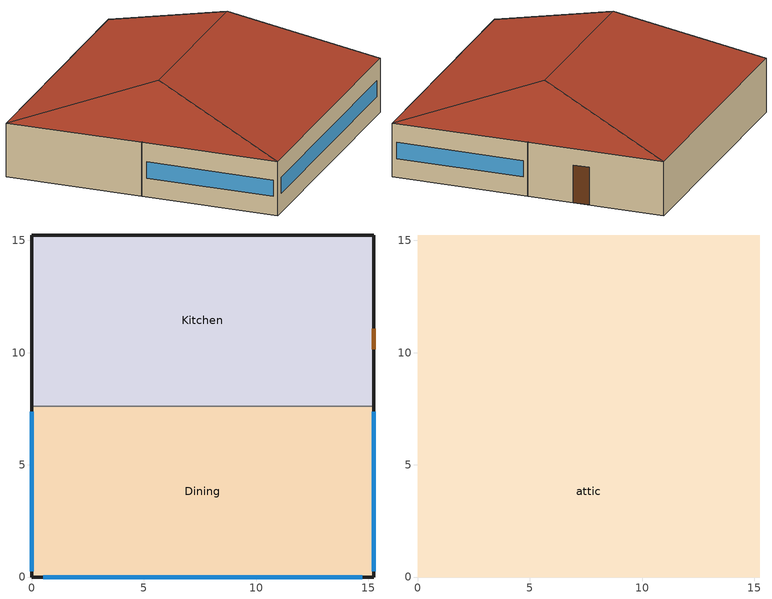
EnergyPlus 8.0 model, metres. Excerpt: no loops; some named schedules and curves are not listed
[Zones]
Dining
 floor ground (ext_slab_6in): 15.24,7.62 15.24,0 0,0 0,7.62 z0
 wall outside (nonres_ext_wall): 0,7.62 0,0 15.24,0 15.24,7.62 z0:3.05
 wall to Kitchen (int_wall): 15.24,7.62 0,7.62 z0:3.05
 window (Window_U_0.38_SHGC_0.30): 15.24,0.25 15.24,7.37 / 0,7.37 0,0.25 z1.07:1.98
 window (Window_U_0.40_SHGC_0.38): 0.51,0 14.73,0 z1.07:1.98
Kitchen
 floor ground (ext_slab_6in): 15.24,15.24 15.24,7.62 0,7.62 0,15.24 z0
 wall outside (nonres_ext_wall): 15.24,7.62 15.24,15.24 0,15.24 0,7.62 z0:3.05
 door (Swinging Door_con): 15.24,10.15 15.24,11.06 z0:2.13
attic
 floor to Dining (nonres_roof_floor): 0,0 0,7.62 15.24,7.62 15.24,0 z3.05
 floor to Kitchen (nonres_roof_floor): 15.24,15.24 15.24,7.62 0,7.62 0,15.24 z3.05
 roof outside (AtticRoofDeck): 0,15.24,3.05 0,0,3.05 2.54,7.62,5.59; 15.24,0,3.05 15.24,15.24,3.05 12.7,7.62,5.59; 15.24,15.24,3.05 0,15.24,3.05 2.54,7.62,5.59 12.7,7.62,5.59; 0,0,3.05 15.24,0,3.05 12.7,7.62,5.59 2.54,7.62,5.59
[Building]
Quick Service Restaurant: North Axis {deg}=0; Terrain=City; Loads Convergence Tolerance Value=0.04; Temperature Convergence Tolerance Value {deltaC}=0.2; Solar Distribution=FullInteriorAndExterior; Maximum Number of Warmup Days=25; Minimum Number of Warmup Days=6
[Site:Location]
Site:Location=Denver-Aurora-Buckley.AFB_CO_USA WMO=724695; Latitude {N+ S-}=39.72; Longitude {W- E+}=-104.75; Time Zone Relative to GMT {GMT+/-}=-7; Elevation {m}=1726
[SizingPeriod:DesignDay] Day of Month=21; Dry-Bulb Temperature Range Modifier Type=DefaultMultipliers; Humidity Condition Type=Wetbulb; Barometric Pressure {Pa}=82237; Rain {Yes/No}=No; Snow on ground {Yes/No}=No; Daylight Savings Time Indicator=No
Name | Month | Day Type | Maximum Dry-Bulb Temperature {C} | Daily Dry-Bulb Temperature Range {C} | Wetbulb at Maximum Dry-Bulb {C} | Wind Speed {m/s} design conditions vs. traditional 6.71 m/s (15 mph) | Wind Direction {Degrees; N=0, S=180} | Solar Model Indicator | Clearness {0.0 to 1.1} | Wind Speed {m/s} design conditions vs. traditional 3.35 m/s (7mph) | ASHRAE Clear Sky Optical Depth for Beam Irradiance (taub) | ASHRAE Clear Sky Optical Depth for Diffuse Irradiance (taud)
Denver-Aurora-Buckley.AFB_CO_USA Ann Htg 99.6% Condns DB | 12 | WinterDesignDay | -17.9 | 0 | -17.9 | 2.5 | 180 | ASHRAEClearSky | 0
Denver-Aurora-Buckley.AFB_CO_USA Ann Clg .4% Condns DB=>MWB | 7 | SummerDesignDay | 33.9 | 14.8 | 15 |  | 30 | ASHRAETau |  | 3.6 | 0.423 | 2.02
[Site:GroundTemperature:BuildingSurface]
20.15, 20.08, 20.13, 20.15, 20.29, 22.68, 23.13, 23.25, 23.29, 20.94, 20.5, 20.28
[Site:WaterMainsTemperature]
Calculation Method=CORRELATION; Annual Average Outdoor Air Temperature {C}=9.95; Maximum Difference In Monthly Average Outdoor Air Temperatures {deltaC}=23.7
[Material:NoMass]
Opaque Door panel_con: MediumRough, 0.475964, 0.9, 0.7, 0.7
Nonres_Roof_Insulation: MediumSmooth, 8.09878, 0.9, 0.7, 0.7
Nonres_Exterior_Wall_Insulation: MediumSmooth, 3.06958, 0.9, 0.7, 0.7
[Construction]
Swinging Door_con: Opaque Door panel_con
InteriorFurnishings: Std Wood 6inch
AtticRoofDeck: F12 Asphalt shingles, G02 16mm plywood
int_wall: G01 13mm gypsum board, G01 13mm gypsum board
ext_slab_6in: 150mm Normalweight concrete floor
nonres_roof_floor: G01 16mm gypsum board, Nonres_Roof_Insulation
nonres_ext_wall: F07 25mm stucco, G01 16mm gypsum board, Nonres_Exterior_Wall_Insulation, G01 16mm gypsum board
Window_U_0.38_SHGC_0.30: REF B CLEAR HI 6MM, ARGON 13MM, CLEAR 6MM
[CONSTRUCTION]
Window_U_0.40_SHGC_0.38, Glass_8652_LayerAvg, Gap_1_W_0_0127, Glass_102_LayerAvg
[Material]
Name | Roughness | Thickness {m} | Conductivity {W/m-K} | Density {kg/m3} | Specific Heat {J/kg-K} | Thermal Absorptance | Solar Absorptance | Visible Absorptance | Absorptance:Thermal | Absorptance:Solar | Absorptance:Visible
Std Wood 6inch | MediumSmooth | 0.15 | 0.12 | 540 | 1210 | 0.9 | 0.7 | 0.7
F07 25mm stucco | Smooth | 0.0254 | 0.72 | 1856 | 840 | 0.9 | 0.7 | 0.7
F12 Asphalt shingles | VeryRough | 0.0032 | 0.04 | 1120 | 1260 |  |  |  | 0.9 | 0.7
G01 13mm gypsum board | Smooth | 0.0127 | 0.16 | 800 | 1090 |  |  |  | 0.9 | 0.7 | 0.5
G01 16mm gypsum board | MediumSmooth | 0.0159 | 0.16 | 800 | 1090
G02 16mm plywood | Smooth | 0.0159 | 0.12 | 544 | 1210
150mm Normalweight concrete floor | MediumRough | 0.1524 | 2.31 | 2322 | 832
[WindowMaterial:Glazing] Optical Data Type=SpectralAverage
Name | Thickness {m} | Solar Transmittance at Normal Incidence | Front Side Solar Reflectance at Normal Incidence | Back Side Solar Reflectance at Normal Incidence | Visible Transmittance at Normal Incidence | Front Side Visible Reflectance at Normal Incidence | Back Side Visible Reflectance at Normal Incidence | Infrared Transmittance at Normal Incidence | Front Side Infrared Hemispherical Emissivity | Back Side Infrared Hemispherical Emissivity | Conductivity {W/m-K} | Layer name : CLEAR_3.DAT | Thickness | Solar Transmittance | Solar Front Reflectance | Solar Back Reflectance | Visible Transmittance | Visible Front Reflectance | Visible Back reflectance | IR Transmittance | Front Emissivity | Back Emissivity | Conductivity | Layer name : Low-E 50 CSR.MWF (Window_U_0.41_SHGC_0.38)
REF B CLEAR HI 6MM | 0.006 | 0.24 | 0.16 | 0.32 | 0.3 | 0.16 | 0.29 | 0 | 0.84 | 0.6 | 0.9
CLEAR 6MM | 0.006 | 0.775 | 0.071 | 0.071 | 0.881 | 0.08 | 0.08 | 0 | 0.84 | 0.84 | 0.9
 |  |  |  |  |  |  |  |  |  |  |  | Glass_102_LayerAvg | 0.003048 | 0.833848 | 0.0747638 | 0.0748545 | 0.89926 | 0.082563 | 0.082564 | 0 | 0.84 | 0.84 | 1
 |  |  |  |  |  |  |  |  |  |  |  |  | 0.003059 | 0.343691 | 0.298987 | 0.462105 | 0.487937 | 0.209449 | 0.306829 | 0 | 0.84 | 0.39 | 0.962 | Glass_8652_LayerAvg
[WindowMaterial:Gas]
Name | Gas Type | Thickness {m} | gap name - Air | type | thickness
ARGON 13MM | Argon | 0.0127
 |  |  | Gap_1_W_0_0127 | Air | 0.0127
[Zone] Type=1; Multiplier=1; Floor Area {m2}=autocalculate
Name | Ceiling Height {m} | Volume {m3} | Part of Total Floor Area
Dining; Kitchen | 3.0488 | 354.1836 | Yes
attic | -9999 | 262.3406 | No
[InternalMass] Construction=InteriorFurnishings; Surface Area {m2}=232.343
Name | Zone
Dining_InternalMass_1 | Dining
Kitchen_InternalMass_1 | Kitchen
[People] Number of People Schedule=BLDG_OCC_SCH; Fraction Radiant=0.3; Sensible Heat Fraction=AUTOCALCULATE; Activity Level Schedule=ACTIVITY_SCH; Enable ASHRAE 55 Comfort Warnings=No; Mean Radiant Temperature Calculation Type=ZoneAveraged; Work Efficiency Schedule=WORK_EFF_SCH; Clothing Insulation Schedule=CLOTHING_SCH; Air Velocity Schedule=AIR_VELO_SCH; Thermal Comfort Model 1 Type=FANGER
Name | Zone or ZoneList | Number of People Calculation Method | Zone Floor Area per Person {m2/person} | Number of People
Dining | Dining | Area/Person | 1.327
Kitchen | Kitchen | People |  | 6.2733
[Lights] Design Level Calculation Method=Watts/Area; Return Air Fraction=0; Fraction Radiant=0.7; Fraction Visible=0.2; Fraction Replaceable=1; Return Air Fraction Calculated from Plenum Temperature=No
Name | Zone or ZoneList | Schedule | Watts per Zone Floor Area {W/m2} | Watts per Zone Floor Area {W/2}
Dining_Lights | Dining | BLDG_LIGHT_DINING_SCH | 6.78126
Kitchen_Lights | Kitchen | BLDG_LIGHT_KITCHEN_SCH |  | 11.4097
[ElectricEquipment] Design Level Calculation Method=EquipmentLevel
Name | Zone or ZoneList | Schedule | Design Level {W} | Fraction Latent | Fraction Radiant | Fraction Lost
Dining_MiscElec_Equip | Dining | BLDG_EQUIP_SCH | 13567.3 | 0.25 | 0.3 | 0
Kitchen_MiscElec_Equip | Kitchen | BLDG_EQUIP_SCH | 31468.7 | 0.25 | 0.3 | 0.3
Kitchen_Reach-in-Freezer | Kitchen | Always_on | 457.5 | 0 | 0.25 | 0
Kitchen_Reach-in-Refrigerator | Kitchen | Always_on | 570 | 0 | 0.25 | 0
[GasEquipment]
Kitchen_MiscGas_Equip: Zone or ZoneList=Kitchen; Schedule=FF_GAS_EQUIP_SCH; Design Level Calculation Method=EquipmentLevel; Design Level {W}=91932.6; Fraction Latent=0.1; Fraction Radiant=0.2; Fraction Lost=0.7
[Daylighting:Controls]
Dining: Total Daylighting Reference Points=2; X-Coordinate of First Reference Point {m}=2.6548; Y-Coordinate of First Reference Point {m}=2.6548; Z-Coordinate of First Reference Point {m}=0.762; X-Coordinate of Second Reference Point {m}=12.588; Y-Coordinate of Second Reference Point {m}=2.6548; Z-Coordinate of Second Reference Point {m}=0.762; Fraction of Zone Controlled by First Reference Point=0.38; Fraction of Zone Controlled by Second Reference Point=0.38; Illuminance Setpoint at First Reference Point {lux}=300; Illuminance Setpoint at Second Reference Point {lux}=300; Lighting Control Type=2; Glare Calculation Azimuth Angle of View Direction Clockwise from Zone y-Axis {deg}=180; Maximum Allowable Discomfort Glare Index=22; Minimum Input Power Fraction for Continuous Dimming Control=0.3; Minimum Light Output Fraction for Continuous Dimming Control=0.2; Number of Stepped Control Steps=3; Probability Lighting will be Reset When Needed in Manual Stepped Control=1
[ZoneInfiltration:DesignFlowRate] Temperature Term Coefficient=0; Velocity Squared Term Coefficient=0
Name | Zone or ZoneList | Schedule | Design Flow Rate Calculation Method | Flow per Exterior Surface Area {m3/s-m2} | Constant Term Coefficient | Velocity Term Coefficient | Design Flow Rate {m3/s}
Dining_Infiltration | Dining | INFIL_SCH_PNNL | flow/exteriorarea | 0.00056896 | 0 | 0.224
Dining_Door_Infiltration | Dining | VESTIBULE_DOOR_INFIL_SCH | Flow/Zone |  | 1 | 0 | 0.583798
Kitchen_Infiltration | Kitchen | INFIL_SCH_PNNL | flow/exteriorarea | 0.00056896 | 0 | 0.224
attic_Infiltration | attic | ALWAYS_ON | Flow/Zone |  | 1 | 0 | 0.0729
[Exterior:Lights] Control Option=AstronomicalClock
Name | Schedule | Design Level {W}
Exterior_Lights_a | Exterior_lighting_schedule_a | 122.81
Exterior_Lights_b | Exterior_lighting_schedule_b_2016 | 649.5
[AvailabilityManager:NightCycle] Applicability Schedule=Always_On; Fan Schedule=HVACOperationSchd; Control Type=CycleOnAny; Thermostat Tolerance {deltaC}=1; Cycling Run Time {s}=1800
PSZ-AC_1:1 Availability Manager; PSZ-AC_2:2 Availability Manager
[Refrigeration:CompressorRack] Heat Rejection Location=ZONE; Design Condenser Fan Power {W}=330; Condenser Type=AIRCOOLED
Name | Design Compressor Rack COP {W/W} | Compressor Rack COP Function of Temperature Curve | Condenser Fan Power Function of Temperature Curve | Refrigeration Case Name or WalkIn Name or CaseAndWalkInList
RACK1 | 1.5 | RACK1_RackCOPfTCurve | RACK1_RackCondFanCurve2 | RACK1CaseList
RACK2 | 3 | RACK2_RackCOPfTCurve |  | RACK2CaseList
[EnergyManagementSystem:Sensor]
Name | Output:Variable or Output:Meter | Output:Variable or Output:Meter Index Key | Output:Variable or Output:Meter Index Key Name,
OAT_F | Site Outdoor Air Drybulb Temperature
OAwb_F | Site Outdoor Air Wetbulb Temperature | *
PSZ1_1_OASch | Schedule Value |  | MinOA_MotorizedDamper_Sched
PSZ1_1_DAT_Rqd | System Node Setpoint Temperature | PSZ-AC_1:1 Supply Equipment Outlet Node
PSZ2_2_OASch | Schedule Value | MINOA_FFKITCH_SCHED
PSZ2_2_DAT_Rqd | System Node Setpoint Temperature | PSZ-AC_2:2 Supply Equipment Outlet Node
[EnergyManagementSystem:Actuator]
Name | Actuated Component Unique | Actuated Component Type | Actuated Component Control Type
PSZ1_1_Timestep_Econ_Eff | PSZ1_1_Timestep_Econ_Eff_SCH | Schedule:Constant | Schedule Value
PSZ2_2_Timestep_Econ_Eff | PSZ2_2_Timestep_Econ_Eff_SCH | Schedule:Constant | Schedule Value
Dining_Light_Actuator | Dining_lights | Lights | Electric Power Level
Kitchen_Light_Actuator | Kitchen_lights | Lights | Electric Power Level
[EnergyManagementSystem:GlobalVariable]
PSZ1_1_FanPwrExponent; PSZ1_1_Stage1Speed; PSZ1_1_Stage2Speed; PSZ1_1_HeatSpeed; PSZ1_1_VenSpeed; PSZ1_1_Number_of_Stages
PSZ2_2_FanPwrExponent; PSZ2_2_Stage1Speed; PSZ2_2_Stage2Speed; PSZ2_2_HeatSpeed; PSZ2_2_VenSpeed; PSZ2_2_Number_of_Stages
[EnergyManagementSystem:Program]
PSZ1_1_Economizer_CTRL_Prog: SET PSZ1_1_Timestep_Econ_Eff = 0.7; SET PSZ1_1_MaxE = 0.7; SET PSZ1_1_DAT_Rqd = (PSZ1_1_DAT_Rqd*1.8) +32; SET OAT_F = (OAT_F*1.8) +32; SET OAwb_F = (OAwb_F*1.8) +32; IF PSZ1_1_OAFlowMass > (PSZ1_1_OADesignMass * PSZ1_1_OASch); SET PSZ1_1_Econo_Active = 1; ELSE; SET PSZ1_1_Econo_Active = 0; ENDIF; SET PSZ1_1_dT_Needed = 75 - PSZ1_1_DAT_Rqd; SET PSZ1_1_Cool_Des_dT = ((98*0.15) + (75*(1-0.15))) - 55; SET PSZ1_1_Cool_Load = PSZ1_1_dT_Needed/ PSZ1_1_Cool_Des_dT; IF PSZ1_1_Cool_Load > 1; SET PSZ1_1_Cool_Load = 1; ELSEIF PSZ1_1_Cool_Load < 0; SET PSZ1_1_Cool_Load = 0; ENDIF; IF PSZ1_1_Econo_Active == 1; SET PSZ1_1_Stage = PSZ1_1_Number_of_Stages; IF PSZ1_1_Stage == 2; IF PSZ1_1_Cool_Load < 0.6; SET PSZ1_1_Timestep_Econ_Eff = PSZ1_1_MaxE; ELSE; SET PSZ1_1_ECO_Eff = 0-2.18919863612305; SET PSZ1_1_ECO_Eff = PSZ1_1_ECO_Eff + (0-0.674461284910428 * PSZ1_1_Cool_Load); SET PSZ1_1_ECO_Eff = PSZ1_1_ECO_Eff + (0.000459106275872404 * (OAT_F^2)); SET PSZ1_1_ECO_Eff = PSZ1_1_ECO_Eff + (0-0.00000484778537945252 * (OAT_F^3)); SET PSZ1_1_ECO_Eff = PSZ1_1_ECO_Eff + (0.182915713033586 * OAwb_F); SET PSZ1_1_ECO_Eff = PSZ1_1_ECO_Eff + (0-0.00382838660261133 * (OAwb_F^2)); SET PSZ1_1_ECO_Eff = PSZ1_1_ECO_Eff + (0.0000255567460240583 * (OAwb_F^3)); SET PSZ1_1_Timestep_Econ_Eff = PSZ1_1_ECO_Eff; ENDIF; ELSE; SET PSZ1_1_ECO_Eff = 2.36337942464462; SET PSZ1_1_ECO_Eff = PSZ1_1_ECO_Eff + (0-0.409939515512619 * PSZ1_1_Cool_Load); SET PSZ1_1_ECO_Eff = PSZ1_1_ECO_Eff + (0-0.0565205596792225 * OAwb_F); SET PSZ1_1_ECO_Eff = PSZ1_1_ECO_Eff + (0-0.0000632612294169389 * (OAT_F^2)); SET PSZ1_1_Timestep_Econ_Eff = PSZ1_1_ECO_Eff + (0.000571724868775081 * (OAwb_F^2)); ENDIF; IF PSZ1_1_Timestep_Econ_Eff > PSZ1_1_MaxE; SET PSZ1_1_Timestep_Econ_Eff = PSZ1_1_MaxE; ELSEIF PSZ1_1_Timestep_Econ_Eff < (PSZ1_1_OADesignMass * PSZ1_1_OASch); SET PSZ1_1_Timestep_Econ_Eff = (PSZ1_1_OADesignMass * PSZ1_1_OASch); ENDIF; ENDIF
PSZ1_1_Set_Fan_Par: IF PSZ1_1_Number_of_Stages == 1; Return; ENDIF; SET PSZ1_1_FanPwrExponent = 2.2; SET PSZ1_1_OAFrac = PSZ1_1_OAFlowMass/PSZ1_1_DesignFlowMass; IF  PSZ1_1_OAFrac < 0.66; SET PSZ1_1_VenSpeed = 0.66; SET PSZ1_1_Stage1Speed = 0.66; ELSE; SET PSZ1_1_VenSpeed = PSZ1_1_OAFrac; SET PSZ1_1_Stage1Speed = PSZ1_1_OAFrac; ENDIF; SET PSZ1_1_Stage2Speed = 1.0; SET PSZ1_1_HeatSpeed = 1.0
PSZ1_1_Fan_Control: IF PSZ1_1_Number_of_Stages == 1; Return; ENDIF; IF PSZ1_1_HeatingRTF > 0; SET PSZ1_1_Heating = PSZ1_1_HeatingRTF; SET PSZ1_1_Ven = 1 - PSZ1_1_HeatingRTF; SET PSZ1_1_Eco = 0; SET PSZ1_1_Stage1 = 0; SET PSZ1_1_Stage2 = 0; ELSE; SET PSZ1_1_Heating = 0; SET PSZ1_1_EcoSpeed = PSZ1_1_VenSpeed; IF PSZ1_1_SpeedRatio == 0; IF PSZ1_1_RTF > 0; SET PSZ1_1_Stage1 = PSZ1_1_RTF; SET PSZ1_1_Stage2 = 0; SET PSZ1_1_Ven = 1-PSZ1_1_RTF; SET PSZ1_1_Eco = 0; IF PSZ1_1_OAFlowMass > (PSZ1_1_OADesignMass * PSZ1_1_OASch); SET PSZ1_1_Stage1Speed = 1.0; ENDIF; ELSE; SET PSZ1_1_Stage1 = 0; SET PSZ1_1_Stage2 = 0; IF PSZ1_1_OAFlowMass > (PSZ1_1_OADesignMass * PSZ1_1_OASch); SET PSZ1_1_Eco = 1.0; SET PSZ1_1_Ven = 0; SET PSZ1_1_Exp_DAT = PSZ1_1_DAT_Rqd - (1-PSZ1_1_VenSpeed) * DINING_Temp; SET PSZ1_1_Exp_DAT = PSZ1_1_Exp_DAT/PSZ1_1_VenSpeed; IF OAT_F > PSZ1_1_Exp_DAT; SET PSZ1_1_EcoSpeed = PSZ1_1_Stage2Speed; ENDIF; ELSE; SET PSZ1_1_Eco = 0; SET PSZ1_1_Ven = 1.0; ENDIF; ENDIF; ELSE; SET PSZ1_1_Stage1 = 1- PSZ1_1_SpeedRatio; SET PSZ1_1_Stage2 = PSZ1_1_SpeedRatio; SET PSZ1_1_Ven = 0; SET PSZ1_1_Eco = 0; IF PSZ1_1_OAFlowMass > (PSZ1_1_OADesignMass * PSZ1_1_OASch); SET PSZ1_1_Stage1Speed = 1.0; ENDIF; ENDIF; ENDIF; SET PSZ1_1_FPR = PSZ1_1_Ven * (PSZ1_1_VenSpeed ^ PSZ1_1_FanPwrExponent); SET PSZ1_1_FPR = PSZ1_1_FPR + PSZ1_1_Eco * (PSZ1_1_EcoSpeed ^ PSZ1_1_FanPwrExponent); SET PSZ1_1_FPR_1 = PSZ1_1_Stage1 * (PSZ1_1_Stage1Speed ^ PSZ1_1_FanPwrExponent); SET PSZ1_1_FPR = PSZ1_1_FPR + PSZ1_1_FPR_1; SET PSZ1_1_FPR_2 = PSZ1_1_Stage2 * (PSZ1_1_Stage2Speed ^ PSZ1_1_FanPwrExponent); SET PSZ1_1_FPR = PSZ1_1_FPR + PSZ1_1_FPR_2; SET PSZ1_1_FPR_3 = PSZ1_1_Heating * (PSZ1_1_HeatSpeed ^ PSZ1_1_FanPwrExponent); SET PSZ1_1_FanPwrRatio = PSZ1_1_FPR +  PSZ1_1_FPR_3; SET PSZ1_1_Fan_Pressure = PSZ1_1_Fan_DesignPressure * PSZ1_1_FanPwrRatio
PSZ1_1_Set_Number_of_Stages: SET PSZ1_1_Number_of_Stages =  2
PSZ2_2_Economizer_CTRL_Prog: SET PSZ2_2_Timestep_Econ_Eff = 0.7; SET PSZ2_2_MaxE = 0.7; SET PSZ2_2_DAT_Rqd = (PSZ2_2_DAT_Rqd*1.8) +32; SET OAT_F = (OAT_F*1.8) +32; SET OAwb_F = (OAwb_F*1.8) +32; IF PSZ2_2_OAFlowMass > (PSZ2_2_OADesignMass * PSZ2_2_OASch); SET PSZ2_2_Econo_Active = 1; ELSE; SET PSZ2_2_Econo_Active = 0; ENDIF; SET PSZ2_2_dT_Needed = 75 - PSZ2_2_DAT_Rqd; SET PSZ2_2_Cool_Des_dT = ((98*0.15) + (75*(1-0.15))) - 55; SET PSZ2_2_Cool_Load = PSZ2_2_dT_Needed/ PSZ2_2_Cool_Des_dT; IF PSZ2_2_Cool_Load > 1; SET PSZ2_2_Cool_Load = 1; ELSEIF PSZ2_2_Cool_Load < 0; SET PSZ2_2_Cool_Load = 0; ENDIF; IF PSZ2_2_Econo_Active == 1; SET PSZ2_2_Stage = PSZ2_2_Number_of_Stages; IF PSZ2_2_Stage == 2; IF PSZ2_2_Cool_Load < 0.6; SET PSZ2_2_Timestep_Econ_Eff = PSZ2_2_MaxE; ELSE; SET PSZ2_2_ECO_Eff = 0-2.18919863612305; SET PSZ2_2_ECO_Eff = PSZ2_2_ECO_Eff + (0-0.674461284910428 * PSZ2_2_Cool_Load); SET PSZ2_2_ECO_Eff = PSZ2_2_ECO_Eff + (0.000459106275872404 * (OAT_F^2)); SET PSZ2_2_ECO_Eff = PSZ2_2_ECO_Eff + (0-0.00000484778537945252 * (OAT_F^3)); SET PSZ2_2_ECO_Eff = PSZ2_2_ECO_Eff + (0.182915713033586 * OAwb_F); SET PSZ2_2_ECO_Eff = PSZ2_2_ECO_Eff + (0-0.00382838660261133 * (OAwb_F^2)); SET PSZ2_2_ECO_Eff = PSZ2_2_ECO_Eff + (0.0000255567460240583 * (OAwb_F^3)); SET PSZ2_2_Timestep_Econ_Eff = PSZ2_2_ECO_Eff; ENDIF; ELSE; SET PSZ2_2_ECO_Eff = 2.36337942464462; SET PSZ2_2_ECO_Eff = PSZ2_2_ECO_Eff + (0-0.409939515512619 * PSZ2_2_Cool_Load); SET PSZ2_2_ECO_Eff = PSZ2_2_ECO_Eff + (0-0.0565205596792225 * OAwb_F); SET PSZ2_2_ECO_Eff = PSZ2_2_ECO_Eff + (0-0.0000632612294169389 * (OAT_F^2)); SET PSZ2_2_Timestep_Econ_Eff = PSZ2_2_ECO_Eff + (0.000571724868775081 * (OAwb_F^2)); ENDIF; IF PSZ2_2_Timestep_Econ_Eff > PSZ2_2_MaxE; SET PSZ2_2_Timestep_Econ_Eff = PSZ2_2_MaxE; ELSEIF PSZ2_2_Timestep_Econ_Eff < (PSZ2_2_OADesignMass * PSZ2_2_OASch); SET PSZ2_2_Timestep_Econ_Eff = (PSZ2_2_OADesignMass * PSZ2_2_OASch); ENDIF; ENDIF
PSZ2_2_Set_Fan_Par: IF PSZ2_2_Number_of_Stages == 1; Return; ENDIF; SET PSZ2_2_FanPwrExponent = 2.2; SET PSZ2_2_OAFrac = PSZ2_2_OAFlowMass/PSZ2_2_DesignFlowMass; IF  PSZ2_2_OAFrac < 0.66; SET PSZ2_2_VenSpeed = 0.66; SET PSZ2_2_Stage1Speed = 0.66; ELSE; SET PSZ2_2_VenSpeed = PSZ2_2_OAFrac; SET PSZ2_2_Stage1Speed = PSZ2_2_OAFrac; ENDIF; SET PSZ2_2_Stage2Speed = 1.0; SET PSZ2_2_HeatSpeed = 1.0
